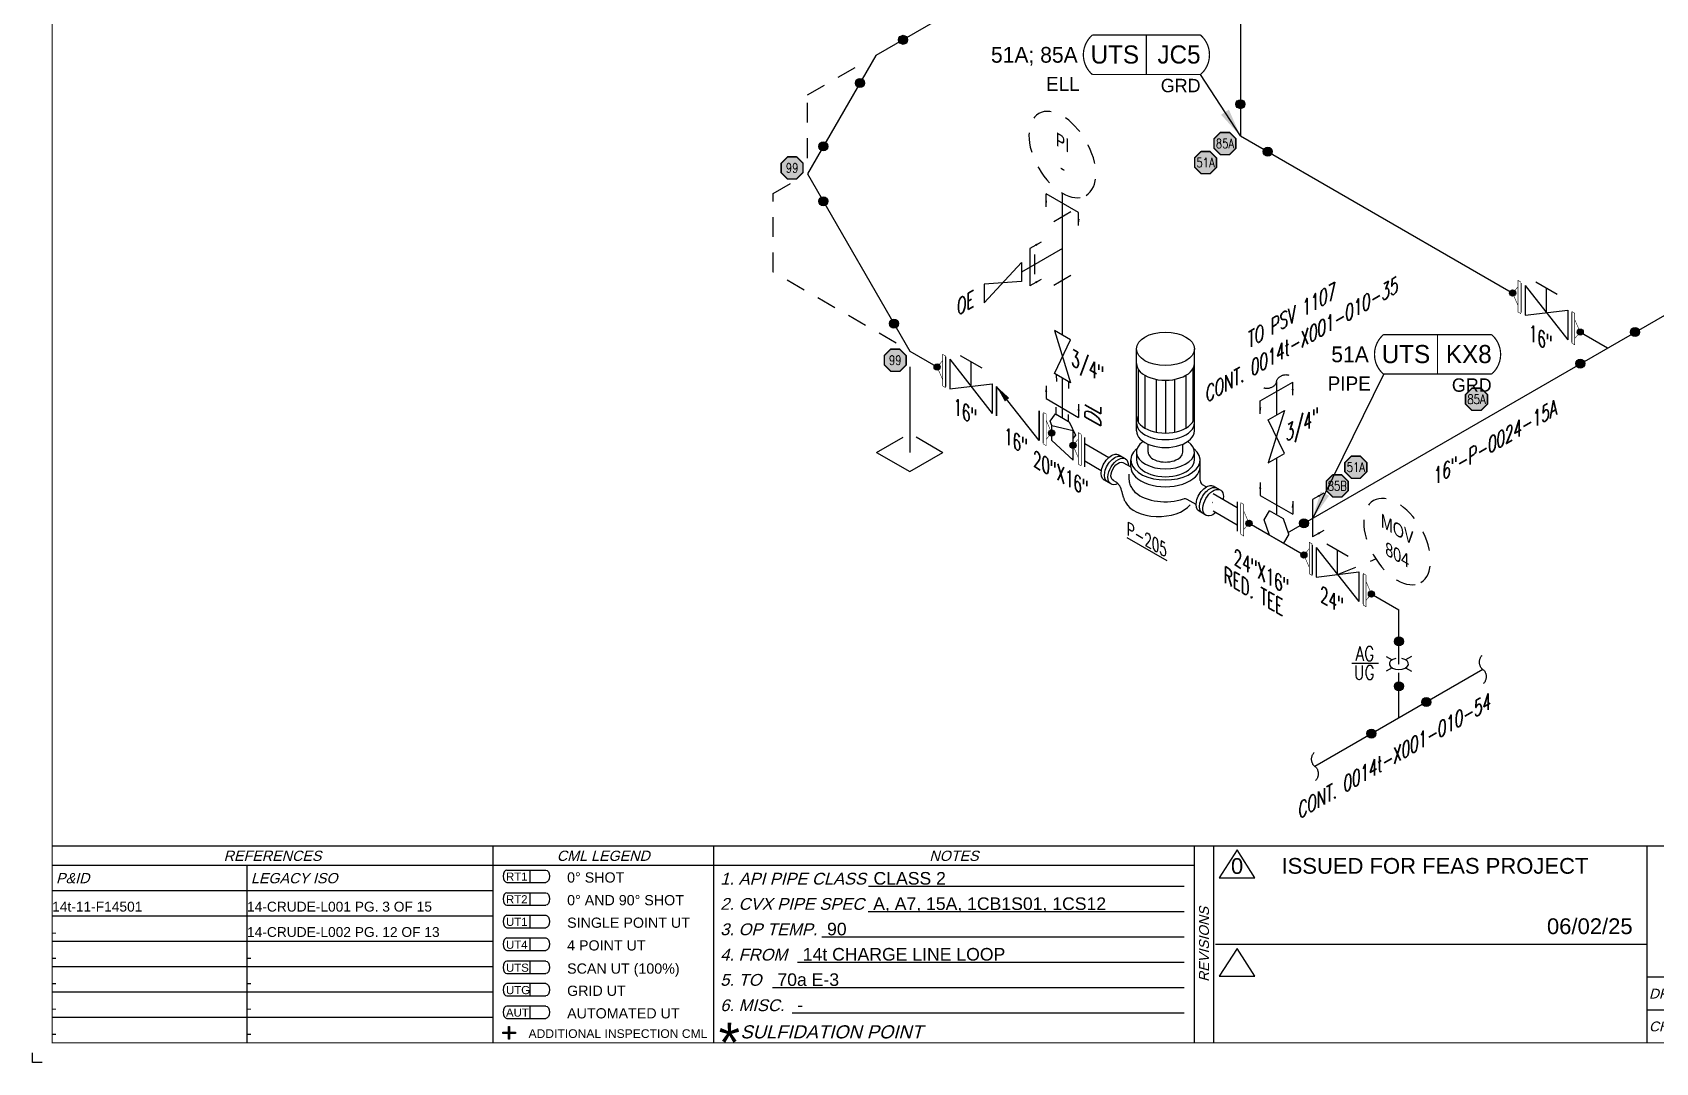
# Model space of a CAD drawing. Header units: inches. Extents: x 0 to 17.2, y 0 to 11.2.
# Drawn here: x 0 to 10.3, y 0 to 6.54 of the extents above; entities that cross this region are included whole.
import ezdxf
from ezdxf.enums import TextEntityAlignment as Align

# ---------------------------------------------------------------- set-up
doc = ezdxf.new("R2010")
doc.units = ezdxf.units.IN
doc.header["$MEASUREMENT"] = 0
doc.linetypes.add('HIDDEN2', pattern=[0.1875, 0.125, -0.0625])
for name, color, linetype in [('3', 1, 'Continuous'), ('BORDER', 3, 'Continuous'), ('BORDERTEXT', 7, 'Continuous'), ('COMP', 1, 'Continuous'), ('Continuation', 7, 'Continuous'), ('DL', 20, 'Continuous'), ('EQUIP', 131, 'Continuous'), ('EQUIP-ANNO', 150, 'Continuous'), ('FITTINGS', 4, 'Continuous'), ('PART_PCML', 7, 'Continuous'), ('PART_SelectedCML_UT', 132, 'Continuous'), ('PIPE-ANNO', 150, 'HIDDEN2'), ('TEXT', 7, 'Continuous'), ('UNAS.PIPE', 251, 'Continuous'), ('WELD POINTS', 41, 'Continuous'), ('Welds', 7, 'Continuous')]:
    doc.layers.add(name, color=color, linetype=linetype)
doc.layers.add('PIPE', color=7, linetype='Continuous', lineweight=30)
doc.styles.add('CMLPAS', font='')
doc.styles.add('FEASStandard', font='arial.ttf')
doc.styles.add('ISO30', font='simplex.shx', dxfattribs={"width": 0.85, "oblique": 30, "height": 0.075})
doc.styles.add('PART_Standard', font='romans', dxfattribs={"width": 0.8, "height": 0.09})
doc.styles.add('Richmond', font='arial.ttf')
doc.styles.add('SIMPLEX', font='ROMANS')
doc.styles.get("Standard").update_dxf_attribs({"font": 'arial.ttf'})
doc.styles.get('CMLPAS').set_extended_font_data('Cordia New')
doc.dimstyles.new('Richmond', dxfattribs={"dimtxt": 0.18, "dimasz": 0.18, "dimexe": 0.18, "dimexo": 0.0625, "dimgap": 0.09, "dimtad": 0, "dimtih": 1, "dimtoh": 1, "dimdec": 4, "dimzin": 0, "dimdsep": 46, "dimtxsty": 'Richmond', "dimcen": 0.09, "dimadec": 0, "dimazin": 0, "dimtfac": 1, "dimtdec": 4, "dimtofl": 0, "dimtmove": 0, "dimatfit": 3, "dimfxl": 1, "dimtolj": 1, "dimtzin": 0, "dimarcsym": 0})
doc.dimstyles.get("Standard").update_dxf_attribs({"dimtxt": 0.18, "dimasz": 0.18, "dimexe": 0.18, "dimexo": 0.0625, "dimgap": 0.09, "dimtad": 0, "dimtih": 1, "dimtoh": 1, "dimdec": 4, "dimzin": 0, "dimdsep": 46, "dimtxsty": 'Standard', "dimcen": 0.09, "dimadec": 0, "dimazin": 0, "dimtfac": 1, "dimtdec": 4, "dimtofl": 0, "dimtmove": 0, "dimatfit": 3, "dimfxl": 1, "dimtolj": 1, "dimtzin": 0, "dimarcsym": 0})

# ---------------------------------------------------------------- blocks, each defined once
blk = doc.blocks.new('Border')
h = blk.add_hatch(color=256)
h.dxf.hatch_style = 1
h.paths.add_polyline_path([(3.147, 0.317), (3.11, 0.317), (3.11, 0.31), (3.147, 0.31), (3.147, 0.273), (3.154, 0.273), (3.154, 0.31), (3.191, 0.31), (3.191, 0.317), (3.154, 0.317), (3.154, 0.354), (3.147, 0.354)])
blk.add_line((5.432, 1.244), (7.435, 1.244))
for points in [[(5.43, 1.083), (7.435, 1.083)], [(5.136, 0.922), (7.435, 0.922)], [(4.982, 0.762), (7.435, 0.762)], [(4.822, 0.601), (7.435, 0.601)], [(4.947, 0.44), (7.435, 0.44)], [(3.147, 0.31), (3.11, 0.31), (3.11, 0.317), (3.147, 0.317)], [(3.147, 0.317), (3.147, 0.354), (3.154, 0.354), (3.154, 0.317)], [(3.154, 0.31), (3.154, 0.273), (3.147, 0.273), (3.147, 0.31)], [(3.154, 0.317), (3.191, 0.317), (3.191, 0.31), (3.154, 0.31)]]:
    blk.add_lwpolyline(points)
at = {"layer": 'BORDER'}
for p, q in [((7.625, 0.25), (7.625, 1.5)), ((7.5, 1.375), (0.25, 1.375)), ((1.487, 0.25), (1.487, 1.375)), ((1.487, 1.214), (0.25, 1.214)), ((3.048, 1.214), (1.487, 1.214)), ((1.487, 1.054), (0.25, 1.054)), ((3.048, 1.054), (1.487, 1.054)), ((1.487, 0.893), (0.25, 0.893)), ((3.048, 0.893), (1.487, 0.893)), ((1.487, 0.732), (0.25, 0.732)), ((3.048, 0.732), (1.487, 0.732)), ((12.25, 0.667), (10.375, 0.667)), ((1.487, 0.571), (0.25, 0.571)), ((3.048, 0.571), (1.487, 0.571)), ((12.25, 0.458), (10.375, 0.458)), ((1.487, 0.411), (0.25, 0.411)), ((3.048, 0.411), (1.487, 0.411))]:
    blk.add_line(p, q, dxfattribs=at)
at = {"layer": 'BORDER', "const_width": 0.005}
blk.add_lwpolyline([(0.25, 0.25), (17.25, 0.25), (17.25, 11.25), (0.25, 11.25)], close=True, dxfattribs=at)
at = {"layer": 'BORDER', "const_width": 0.00833}
for points in [[(17.25, 1.5), (0.25, 1.5)], [(3.048, 0.25), (3.048, 1.5)], [(4.45, 0.25), (4.45, 1.5)], [(7.5, 0.25), (7.5, 1.5)], [(10.375, 0.25), (10.375, 1.5)], [(7.634, 0.875), (10.375, 0.875)]]:
    blk.add_lwpolyline(points, dxfattribs=at)
at = {"layer": 'BORDERTEXT', "color": 7, "linetype": 'Continuous'}
for p, q in [((3.137, 1.346), (3.383, 1.346)), ((3.137, 1.267), (3.383, 1.267)), ((3.137, 1.202), (3.383, 1.202)), ((3.137, 1.123), (3.383, 1.123))]:
    blk.add_line(p, q, dxfattribs=at)
at = {"layer": 'BORDERTEXT'}
for p, q in [((3.283, 1.346), (3.283, 1.267)), ((3.283, 1.202), (3.283, 1.123)), ((3.283, 1.059), (3.283, 0.98)), ((3.283, 1.059), (3.283, 0.98)), ((3.283, 0.915), (3.283, 0.836)), ((3.283, 0.915), (3.283, 0.836)), ((3.283, 0.768), (3.283, 0.689)), ((3.283, 0.768), (3.283, 0.689)), ((3.283, 0.626), (3.283, 0.548)), ((3.283, 0.626), (3.283, 0.548)), ((3.283, 0.483), (3.283, 0.405)), ((3.283, 0.483), (3.283, 0.405))]:
    blk.add_line(p, q, dxfattribs=at)
at = {"layer": 'BORDERTEXT', "color": 7}
for p, q in [((3.383, 1.059), (3.137, 1.059)), ((3.137, 0.98), (3.383, 0.98)), ((3.383, 0.915), (3.137, 0.915)), ((3.137, 0.836), (3.383, 0.836)), ((3.383, 0.768), (3.137, 0.768)), ((3.137, 0.689), (3.383, 0.689)), ((3.383, 0.626), (3.137, 0.626)), ((3.137, 0.548), (3.383, 0.548)), ((3.383, 0.483), (3.137, 0.483)), ((3.137, 0.405), (3.383, 0.405))]:
    blk.add_line(p, q, dxfattribs=at)
at = {"layer": 'BORDERTEXT'}
for centre in [(3.137, 1.307), (3.137, 1.163), (3.137, 1.02), (3.137, 0.876), (3.137, 0.729), (3.137, 0.587), (3.137, 0.444)]:
    blk.add_ellipse(centre, major_axis=(0, -0.0394), ratio=0.624439, start_param=3.141593, end_param=6.283185, dxfattribs=at)
at = {"layer": 'BORDERTEXT', "extrusion": (0, 0, -1)}
for centre in [(3.383, 1.307), (3.383, 1.163), (3.383, 1.02), (3.383, 0.876), (3.383, 0.729), (3.383, 0.587), (3.383, 0.444)]:
    blk.add_ellipse(centre, major_axis=(0, -0.0394), ratio=0.624439, start_param=3.141593, end_param=6.283185, dxfattribs=at)
at = {"layer": 'BORDERTEXT', "style": 'FEASStandard', "oblique": 15}
for s, p in [('REFERENCES', (1.649, 1.437)), ('CML LEGEND', (3.749, 1.437)), ('NOTES', (5.975, 1.437))]:
    blk.add_text(s, height=0.065, dxfattribs=at).set_placement(p, align=Align.MIDDLE)
for s, height, p in [('P&ID', 0.065, (0.275, 1.295)), ('LEGACY ISO', 0.065, (1.512, 1.295)), ('DR. BY:', 0.0625, (10.387, 0.562)), ('CHK. BY:', 0.0625, (10.387, 0.354))]:
    blk.add_text(s, height=height, dxfattribs=at).set_placement(p, align=Align.MIDDLE_LEFT)
at = {"layer": 'BORDERTEXT', "style": 'FEASStandard'}
for s, height, p in [('RT1', 0.0518, (3.131, 1.279)), ('0%%D SHOT', 0.0648, (3.519, 1.267)), ('RT2', 0.0518, (3.131, 1.135)), ('0%%D AND 90%%D SHOT', 0.0648, (3.519, 1.123)), ('UT1', 0.0518, (3.131, 0.992)), ('SINGLE POINT UT', 0.0648, (3.519, 0.98)), ('UT4', 0.0518, (3.131, 0.847)), ('4 POINT UT', 0.0648, (3.519, 0.836)), ('UTS', 0.0518, (3.131, 0.701)), ('SCAN UT (100%%%)', 0.0648, (3.519, 0.689)), ('UTG', 0.0518, (3.131, 0.559)), ('GRID UT', 0.0648, (3.519, 0.548)), ('AUT', 0.0518, (3.131, 0.416)), ('AUTOMATED UT', 0.0648, (3.519, 0.405)), ('ADDITIONAL INSPECTION CML', 0.055, (3.274, 0.281))]:
    blk.add_text(s, height=height, dxfattribs=at).set_placement(p)
at = {"layer": 'BORDERTEXT', "style": 'FEASStandard', "oblique": 15}
for s, height, p in [('1. API PIPE CLASS', 0.075, (4.491, 1.254)), ('2. CVX PIPE SPEC', 0.075, (4.491, 1.094)), ('3. OP TEMP.', 0.075, (4.491, 0.933)), ('4. FROM ', 0.075, (4.491, 0.772)), ('5. TO ', 0.075, (4.491, 0.612)), ('6. MISC. ', 0.075, (4.491, 0.451)), ('SULFIDATION POINT', 0.08333, (4.619, 0.278))]:
    blk.add_text(s, height=height, dxfattribs=at).set_placement(p)
blk.add_text('REVISIONS', height=0.0625, rotation=90, dxfattribs=at).set_placement((7.562, 0.875), align=Align.MIDDLE)
at = {"layer": 'BORDERTEXT', "insert": (4.481, 0.378), "char_height": 0.25, "attachment_point": 1, "style": 'FEASStandard'}
blk.add_mtext('*', dxfattribs=at)
blk = doc.blocks.new('BORDER TEXT')
at = {"layer": 'BORDERTEXT'}
for tag, p, height, style in [('API_PIPE_CLASS', (5.464, 1.254), 0.08, 'Richmond'), ('MATERIAL1', (12.263, 1.211), 0.08, 'Richmond'), ('P&ID_#1', (0.25, 1.083), 0.0625, 'FEASStandard'), ('LINE_#1', (1.487, 1.083), 0.0625, 'FEASStandard'), ('CVX_PIPE_SPEC', (5.462, 1.093), 0.08, 'Richmond'), ('MATERIAL2', (12.263, 1.04), 0.08, 'Richmond'), ('P&ID_#2', (0.25, 0.922), 0.0625, 'FEASStandard'), ('LINE_#2', (1.487, 0.922), 0.0625, 'FEASStandard'), ('OP_TEMP', (5.169, 0.932), 0.08, 'Richmond'), ('MATERIAL3', (12.263, 0.868), 0.08, 'Richmond'), ('P&ID_#3', (0.25, 0.762), 0.0625, 'FEASStandard'), ('LINE_#3', (1.487, 0.762), 0.0625, 'FEASStandard'), ('FROM', (5.015, 0.772), 0.08, 'Richmond'), ('MATERIAL4', (12.263, 0.696), 0.08, 'Richmond'), ('P&ID_#4', (0.25, 0.601), 0.0625, 'FEASStandard'), ('LINE_#4', (1.487, 0.601), 0.0625, 'FEASStandard'), ('TO', (4.854, 0.611), 0.08, 'Richmond'), ('MISC', (4.979, 0.451), 0.08, 'Richmond'), ('MATERIAL5', (12.263, 0.525), 0.08, 'Richmond'), ('P&ID_#5', (0.25, 0.44), 0.0625, 'FEASStandard'), ('LINE_#5', (1.487, 0.44), 0.0625, 'FEASStandard'), ('INSULATION', (12.928, 0.414), 0.0625, 'FEASStandard'), ('P&ID_#6', (0.25, 0.28), 0.0625, 'FEASStandard'), ('LINE_#6', (1.487, 0.28), 0.0625, 'FEASStandard'), ('PWHT', (12.928, 0.281), 0.0625, 'FEASStandard')]:
    blk.add_attdef(tag, p, '', height=height, dxfattribs=dict(at, style=style))
at = {"layer": 'BORDERTEXT', "style": 'FEASStandard'}
for tag, p in [('DR.BY', (11.075, 0.562)), ('DR.BY_DATE', (11.95, 0.562)), ('CHK_BY', (11.075, 0.354)), ('CHK._BY_DATE', (11.95, 0.354))]:
    blk.add_attdef(tag, text='', height=0.1, dxfattribs=at).set_placement(p, align=Align.MIDDLE_CENTER)
at = {"layer": 'BORDERTEXT', "style": 'PART_Standard', "width": 0.8}
for tag, p in [('PLANT_NUMBER', (13.938, 0.384)), ('SYSTEM_NUMBER', (14.812, 0.384)), ('CIRCUIT_NUMBER', (15.688, 0.384)), ('SHEET_NUMBER', (16.5, 0.384)), ('REVISION', (17.062, 0.384))]:
    blk.add_attdef(tag, text='', height=0.15, dxfattribs=at).set_placement(p, align=Align.MIDDLE_CENTER)
blk = doc.blocks.new('1_Text_30')
at = {"layer": 'TEXT', "style": 'PART_Standard', "oblique": 30, "width": 0.8}
blk.add_attdef('TEXT', (0, 0), '', height=0.09, rotation=30, dxfattribs=at)
blk = doc.blocks.new('1_Cont_30')
at = {"layer": 'Continuation', "style": 'PART_Standard', "oblique": 30, "width": 0.8}
blk.add_attdef('CONT', (0, 0), '', height=0.09, rotation=30, dxfattribs=at)
blk = doc.blocks.new('1_BREAK-PIPE_PIPE_00')
at = {"color": 0, "linetype": 'ByBlock', "lineweight": -2}
for centre, major_axis in [((0.03, -0.092), (0, 0.101)), ((-0.03, 0.092), (0, -0.101))]:
    blk.add_ellipse(centre, major_axis=major_axis, ratio=0.711978, start_param=0.427466, end_param=3.141593, dxfattribs=at)
blk = doc.blocks.new('1_Tilde_30')
at = {"layer": 'PIPE-ANNO', "xscale": -0.5000000000000001, "yscale": 0.5000000000000001, "zscale": 0.5000000000000001, "rotation": 114.4010914305396}
blk.add_blockref('1_BREAK-PIPE_PIPE_00', (0, 0), dxfattribs=at)
blk = doc.blocks.new('AM9A04')
at = {"linetype": 'Continuous', "const_width": 0.01}
blk.add_lwpolyline([(0, -0.289), (0, 0.289), (-0.05, 0.318), (-0.05, -0.26)], close=True, dxfattribs=at)
at = {"const_width": 0.01}
blk.add_lwpolyline([(-0.05, -0.144), (-0.15, 0.087), (-0.05, 0.202)], dxfattribs=at)
blk = doc.blocks.new('2_ELBOW_WELD_30')
at = {"linetype": 'ByBlock', "lineweight": -2}
h = blk.add_hatch(color=0, dxfattribs=at)
edge = h.paths.add_edge_path()
edge.add_arc((0.174, 0.1), 0.0286, 0, 360)
h = blk.add_hatch(color=0, dxfattribs=at)
edge = h.paths.add_edge_path()
edge.add_arc((0, -0.201), 0.0286, 0, 360)
at = {"color": 0, "linetype": 'ByBlock', "lineweight": -2}
for centre in [(0.174, 0.1), (0, -0.201)]:
    blk.add_circle(centre, 0.0286, dxfattribs=at)
blk = doc.blocks.new('4_SUPPORT_PLATE_00')
at = {"color": 0, "linetype": 'ByBlock', "lineweight": -2}
for p, q in [((0, -0.1), (0, -0.643)), ((-0.21, -0.643), (-0.042, -0.546)), ((0.041, -0.545), (0.21, -0.643)), ((-0.21, -0.643), (0, -0.764)), ((0, -0.764), (0.21, -0.643))]:
    blk.add_line(p, q, dxfattribs=at)
blk = doc.blocks.new('3_VALVE_FLANGE_GATE_30')
at = {"color": 0, "linetype": 'ByBlock', "lineweight": -2}
blk.add_wipeout([(-0.162, -0.187), (-0.135, -0.172), (0, 0), (0.135, -0.016), (0.162, 0), (0.162, 0.187), (0.135, 0.172), (0, 0), (-0.135, 0.016), (-0.162, 0)], dxfattribs=at)
for p, q in [((0.135, 0.172), (-0.135, -0.172)), ((0.068, 0.195), (-0.068, 0.117)), ((0, 0), (0, 0.156)), ((0.135, 0.172), (0.135, -0.016)), ((0.162, 0.187), (0.162, 0)), ((-0.162, 0), (-0.162, -0.187)), ((-0.135, 0.016), (-0.135, -0.172)), ((0.135, -0.016), (-0.135, 0.016))]:
    blk.add_line(p, q, dxfattribs=at)
blk = doc.blocks.new('A09')
at = {"layer": 'Welds'}
h = blk.add_hatch(color=256, dxfattribs=at)
h.dxf.hatch_style = 1
h.paths.add_polyline_path([(-0.03, 0, 1), (0.03, 0, 1)])
blk.add_circle((0, 0), 0.03, dxfattribs=at)
blk = doc.blocks.new('*U81')
blk.add_wipeout([(0.052, -0.03), (0.017, -0.07), (0.017, -0.11), (0, -0.1), (0, 0.1), (0.017, 0.09), (0.017, 0.05)]).dxf.layer = 'COMP'
at = {"layer": '3', "xscale": 0.65, "yscale": 0.65, "zscale": 0.65}
blk.add_blockref('A09', (0.052, -0.03), dxfattribs=at)
at = {"layer": 'COMP', "xscale": 0.3466300616258731, "yscale": 0.3466300616258731, "zscale": 0.3466300616258731, "rotation": 180}
blk.add_blockref('AM9A04', (0, 0), dxfattribs=at)
blk = doc.blocks.new('1_Text_330')
at = {"layer": 'TEXT', "style": 'PART_Standard', "oblique": 330, "width": 0.8}
blk.add_attdef('3/4"', (0, 0), '', height=0.09, rotation=330, dxfattribs=at)
blk = doc.blocks.new('2_WELD_SINGLE_00')
at = {"linetype": 'ByBlock', "lineweight": -2}
h = blk.add_hatch(color=0, dxfattribs=at)
edge = h.paths.add_edge_path()
edge.add_arc((0, 0), 0.0286, 0, 360)
at = {"color": 0, "linetype": 'ByBlock', "lineweight": -2}
blk.add_circle((0, 0), 0.0286, dxfattribs=at)
blk = doc.blocks.new('*U92')
at = {"layer": 'WELD POINTS'}
for p, rotation in [((0.174, 0.1), 210.000000000001), ((-0.174, -0.1), 299.9999999999995)]:
    blk.add_blockref('2_WELD_SINGLE_00', p, dxfattribs=dict(at, rotation=rotation))
blk = doc.blocks.new('*U93')
at = {"layer": 'WELD POINTS'}
for p, rotation in [((0.1, 0.174), 240), ((0.1, -0.174), 30.00000000000001)]:
    blk.add_blockref('2_WELD_SINGLE_00', p, dxfattribs=dict(at, rotation=rotation))
blk = doc.blocks.new('O-let 1')
at = {"layer": 'FITTINGS', "linetype": 'ByBlock'}
for p, q in [((-0.044, -0.025), (0.044, 0.025)), ((0.083, -0.026), (0.044, 0.025)), ((-0.044, -0.025), (-0.077, -0.115)), ((0.044, -0.11), (0.083, -0.026)), ((-0.077, -0.115), (-0.043, -0.16)), ((-0.043, -0.16), (0.044, -0.11))]:
    blk.add_line(p, q, dxfattribs=at)
blk = doc.blocks.new('2_SOCKET_SINGLE_30')
at = {"color": 0, "linetype": 'ByBlock', "lineweight": -2}
for p, q in [((0, 0.063), (0.054, 0.094)), ((0, 0.063), (0, -0.063)), ((0, -0.063), (0.054, -0.031))]:
    blk.add_line(p, q, dxfattribs=at)
blk = doc.blocks.new('1_ID-BUBBLE_INSTRUMENT_330')
at = {"color": 0, "linetype": 'ByBlock', "lineweight": -2, "extrusion": (0, 0, -1)}
blk.add_ellipse((0, 0), major_axis=(0.15, -0.26), ratio=0.57735, dxfattribs=at)
at = {"color": 0, "linetype": 'ByBlock', "lineweight": -2, "oblique": 330}
for tag, p in [('INST.TYPE', (0.019, 0.067)), ('NUM', (0.019, -0.094))]:
    blk.add_attdef(tag, text='', height=0.075, rotation=330, dxfattribs=at).set_placement(p, align=Align.MIDDLE_CENTER)
blk = doc.blocks.new('DL_Vert_30')
at = {"layer": 'DL', "style": 'ISO30', "oblique": 30, "width": 0.85}
blk.add_text('DL', height=0.1, rotation=90, dxfattribs=at).set_placement((0, 0))
blk = doc.blocks.new('2_TEE_THREAD_30')
at = {"color": 0, "linetype": 'ByBlock', "lineweight": -2}
for p, q in [((0.054, 0.232), (-0.054, 0.17)), ((0.174, 0.163), (0.174, 0.038)), ((-0.054, -0.232), (0.054, -0.17))]:
    blk.add_line(p, q, dxfattribs=at)
blk = doc.blocks.new('3_VALVE_FLANGE_CHECK_30')
at = {"color": 0, "linetype": 'ByBlock', "lineweight": -2}
blk.add_wipeout([(0.162, 0.188), (-0.162, 0), (-0.162, -0.188), (0.162, 0)], dxfattribs=at)
for p, q in [((-0.135, -0.172), (0.135, 0.172)), ((0.135, -0.016), (0.135, 0.172)), ((0.135, 0.172), (0.135, -0.016)), ((0.162, 0.188), (0.162, 0)), ((-0.162, 0), (-0.162, -0.188)), ((-0.135, -0.172), (-0.135, 0.016)), ((-0.135, 0.016), (-0.135, -0.172))]:
    blk.add_line(p, q, dxfattribs=at)
blk.add_solid([(0.054, 0.098), (0.135, 0.172), (0.082, 0.076)], dxfattribs=at)
blk = doc.blocks.new('2_REDUCER_THREAD_CONCENTRIC_30')
at = {"color": 0, "linetype": 'ByBlock', "lineweight": -2}
blk.add_wipeout([(0.068, 0.086), (-0.068, 0.055), (-0.068, -0.133), (0.068, -0.008)], dxfattribs=at)
for p, q in [((0.068, 0.086), (-0.068, 0.055)), ((-0.068, -0.133), (-0.068, 0.055)), ((0.068, -0.008), (0.068, 0.086)), ((0.068, -0.008), (-0.068, -0.133))]:
    blk.add_line(p, q, dxfattribs=at)
blk = doc.blocks.new('*U98')
blk.add_wipeout([(-0.044, 0.025), (-0.079, 0.123), (-0.045, 0.181), (0.044, 0.13), (0.079, 0.032), (0.044, -0.025)])
at = {"layer": 'FITTINGS', "linetype": 'Continuous'}
for p, q in [((-0.079, 0.123), (-0.045, 0.181)), ((-0.044, 0.025), (-0.079, 0.123)), ((0.044, 0.13), (-0.045, 0.181)), ((0.079, 0.032), (0.044, 0.13)), ((0.044, -0.025), (-0.044, 0.025)), ((0.079, 0.032), (0.044, -0.025))]:
    blk.add_line(p, q, dxfattribs=at)
blk = doc.blocks.new('*U99')
at = {"layer": 'WELD POINTS'}
for p, rotation in [((0.174, 0.1), 209.9999999999999), ((-0.1, -0.174), 329.9999999999999)]:
    blk.add_blockref('2_WELD_SINGLE_00', p, dxfattribs=dict(at, rotation=rotation))
blk = doc.blocks.new('AG UG SYMBOL')
blk.add_wipeout([(0, 0), (-0.032, -0.055), (0.032, -0.055)]).dxf.layer = 'FITTINGS'
at = {"layer": 'FITTINGS', "linetype": 'ByBlock', "lineweight": -2}
for p, q in [((-0.081, 0.047), (-0.043, 0.025)), ((0.081, 0.047), (0.043, 0.025)), ((-0.043, -0.025), (-0.081, -0.047)), ((0.043, -0.025), (0.081, -0.047))]:
    blk.add_line(p, q, dxfattribs=at)
at = {"layer": 'FITTINGS'}
blk.add_ellipse((0, 0), major_axis=(-0.0612, 0), ratio=0.57735, start_param=5.03414, end_param=10.673824, dxfattribs=at)
blk = doc.blocks.new('1_Text_00')
at = {"layer": 'TEXT', "style": 'PART_Standard', "width": 0.8}
blk.add_attdef('TEXT', (-0.062, -0.014), '', height=0.09, dxfattribs=at)
blk = doc.blocks.new('1_Tilde_00')
at = {"layer": 'PIPE-ANNO', "xscale": -0.5000000000000001, "yscale": 0.5, "zscale": 0.5}
blk.add_blockref('1_BREAK-PIPE_PIPE_00', (0, 0), dxfattribs=at)
blk = doc.blocks.new('PART_PCML')
blk.add_hatch(color=0).paths.add_polyline_path([(-0.07, -0.029), (-0.029, -0.07), (0.029, -0.07), (0.07, -0.029), (0.07, 0.029), (0.029, 0.07), (-0.029, 0.07), (-0.07, 0.029)])
at = {"color": 7, "const_width": 0.009}
blk.add_lwpolyline([(-0.07, 0.029), (-0.029, 0.07), (0.029, 0.07), (0.07, 0.029), (0.07, -0.029), (0.029, -0.07), (-0.029, -0.07), (-0.07, -0.029), (-0.07, 0.029), (-0.029, 0.07)], dxfattribs=at)
at = {"color": 18, "true_color": 0x000000}
blk.add_lwpolyline([(-0.029, 0.07), (-0.07, 0.029), (-0.07, -0.029), (-0.029, -0.07), (0.029, -0.07), (0.07, -0.029), (0.07, 0.029), (0.029, 0.07)], close=True, dxfattribs=at)
at = {"color": 7, "true_color": 0xffffff, "style": 'SIMPLEX', "width": 0.8, "flags": 1}
for tag, p in [('CIRCUIT', (-0.094, 0.089)), ('DM', (-0.053, -0.133)), ('TYPE', (-0.075, -0.204))]:
    blk.add_attdef(tag, p, '', height=0.0586, dxfattribs=at)
at = {"color": 7, "true_color": 0xffffff, "style": 'SIMPLEX', "width": 0.8}
blk.add_attdef('DMDISP', text='', height=0.0586, dxfattribs=at).set_placement((0, 0), align=Align.MIDDLE_CENTER)
blk = doc.blocks.new('CMLPAS')
at = {"const_width": 0.008}
blk.add_lwpolyline([(0.063, 0.125, 0.454441), (0.063, -0.125), (0.75, -0.125, 0.454441), (0.75, 0.125)], format="xyb", close=True, dxfattribs=at)
blk.add_lwpolyline([(0.406, -0.125), (0.406, 0.125)], dxfattribs=at)
at = {"style": 'CMLPAS', "flags": 1}
for tag, p in [('STATE', (0.75, 0.623)), ('DL', (0.75, 0.482)), ('CIRCUIT', (0.75, 0.341)), ('SUBSINTERVAL(MONTHS)', (-0.025, -0.335)), ('OLD_ID', (0.75, -0.337)), ('OLD_NDE', (0.75, -0.478)), ('OLD_ENTY', (0.741, -0.636)), ('SIZE', (0.747, -0.761)), ('SPEC', (0.747, -0.902)), ('JUSTIFY', (0.747, -1.043)), ('COMMENTS', (0.747, -1.185)), ('OLD_ASSET', (0.75, -1.326)), ('SCHED', (0.737, -1.469)), ('NOM_THICK', (0.752, -1.61)), ('CORR_ALLOW', (0.763, -1.745)), ('TML_STATUS', (0.772, -1.878)), ('FLOW_ORDER', (0.778, -2.13))]:
    blk.add_attdef(tag, text='', height=0.1, dxfattribs=at).set_placement(p, align=Align.MIDDLE_RIGHT)
at = {"style": 'CMLPAS'}
for tag, height, p in [('CHILD', 0.25, (0.75, 0.269)), ('###', 0.115, (0.75, 0.002)), ('ACCESS', 0.085, (0.75, -0.195))]:
    blk.add_attdef(tag, text='', height=height, dxfattribs=at).set_placement(p, align=Align.MIDDLE_RIGHT)
at = {"color": 152, "style": 'CMLPAS'}
for tag, height, p in [('SPECIAL', 0.085, (0.405, 0.19)), ('DM-TYPE', 0.1, (-0.03, 0)), ('COMP', 0.09, (-0.017, -0.185))]:
    blk.add_attdef(tag, text='', height=height, dxfattribs=at).set_placement(p, align=Align.MIDDLE_RIGHT)
at = {"style": 'CMLPAS'}
blk.add_attdef('NDE', text='', height=0.115, dxfattribs=at).set_placement((0.206, 0.002), align=Align.MIDDLE_CENTER)
blk = doc.blocks.new('*U84')
at = {"color": 20, "linetype": 'ByBlock', "ltscale": 0.7}
blk.add_line((0.103, 0.122), (-0.103, 0.003), dxfattribs=at)
for points in [[(0.103, 0.204), (0.103, 0.122)], [(-0.103, 0.086), (-0.103, 0.003)]]:
    blk.add_leader(points, dimstyle='Richmond', override={"dimasz": 0.04, "dimgap": 0.09, "dimtad": 0}, dxfattribs=at)
blk = doc.blocks.new('*U95')
at = {"color": 20, "linetype": 'ByBlock', "ltscale": 0.7}
blk.add_line((0.054, 0.15), (0.054, -0.087), dxfattribs=at)
for points in [[(0.126, 0.191), (0.054, 0.15)], [(0.126, -0.046), (0.054, -0.087)]]:
    blk.add_leader(points, dimstyle='Richmond', override={"dimasz": 0.04, "dimgap": 0.09, "dimtad": 0}, dxfattribs=at)
blk = doc.blocks.new('*U96')
at = {"color": 20, "linetype": 'ByBlock', "ltscale": 0.7}
blk.add_line((0.103, -0.122), (-0.103, -0.003), dxfattribs=at)
for points in [[(-0.103, -0.086), (-0.103, -0.003)], [(0.103, -0.204), (0.103, -0.122)]]:
    blk.add_leader(points, dimstyle='Richmond', override={"dimasz": 0.04, "dimgap": 0.09, "dimtad": 0}, dxfattribs=at)
blk = doc.blocks.new('*U97')
at = {"color": 20, "linetype": 'ByBlock', "ltscale": 0.7}
blk.add_line((-0.103, 0.122), (0.103, 0.003), dxfattribs=at)
for points in [[(-0.103, 0.204), (-0.103, 0.122)], [(0.103, 0.086), (0.103, 0.003)]]:
    blk.add_leader(points, dimstyle='Richmond', override={"dimasz": 0.04, "dimgap": 0.09, "dimtad": 0}, dxfattribs=at)
blk = doc.blocks.new('*U112')
at = {"color": 20, "linetype": 'ByBlock', "ltscale": 0.7}
blk.add_line((0.054, 0.15), (0.054, -0.087), dxfattribs=at)
for points in [[(0.126, 0.191), (0.054, 0.15)], [(0.126, -0.046), (0.054, -0.087)]]:
    blk.add_leader(points, dimstyle='Richmond', override={"dimasz": 0.04, "dimgap": 0.09, "dimtad": 0}, dxfattribs=at)

msp = doc.modelspace()

# ---------------------------------------------------------------- linework, layer by layer
for p, q in [((0, 0), (0, 0.062)), ((0.062, 0), (0, 0))]:
    msp.add_line(p, q)
at = {"layer": 'BORDERTEXT'}
for points in [[(7.647, 1.349), (7.534, 1.173), (7.76, 1.173)], [(7.647, 0.724), (7.534, 0.548), (7.76, 0.548)]]:
    msp.add_lwpolyline(points, close=True, dxfattribs=at)
at = {"layer": 'EQUIP'}
for p, q in [((7.008, 4.009), (7.008, 4.529)), ((7.376, 4.009), (7.376, 4.529)), ((7.018, 4.403), (7.018, 4.068)), ((7.062, 4.361), (7.062, 4.026)), ((7.134, 4.336), (7.134, 4.001)), ((7.192, 4.33), (7.192, 3.995)), ((7.25, 4.336), (7.25, 4.001)), ((7.322, 4.361), (7.322, 4.026)), ((7.366, 4.403), (7.366, 4.068)), ((7.082, 3.874), (7.082, 3.924)), ((7.302, 3.874), (7.302, 3.924)), ((6.938, 3.831), (6.895, 3.856)), ((6.972, 3.781), (6.972, 3.824)), ((7.008, 3.874), (7.008, 3.824)), ((7.008, 3.831), (7.008, 3.831)), ((7.376, 3.824), (7.376, 3.874)), ((7.413, 3.693), (7.413, 3.824)), ((6.922, 3.808), (6.972, 3.78)), ((6.846, 3.672), (6.802, 3.697)), ((6.862, 3.694), (6.877, 3.686)), ((7.451, 3.653), (7.428, 3.667)), ((7.541, 3.633), (7.498, 3.658)), ((7.387, 3.541), (7.331, 3.573)), ((7.449, 3.473), (7.406, 3.498))]:
    msp.add_line(p, q, dxfattribs=at)
for points in [[(7.003, 3.616), (6.998, 3.621), (6.993, 3.627), (6.989, 3.632), (6.985, 3.638), (6.981, 3.644), (6.978, 3.65), (6.974, 3.656), (6.971, 3.662), (6.969, 3.668), (6.966, 3.676), (6.965, 3.683), (6.963, 3.692), (6.962, 3.702), (6.962, 3.712), (6.962, 3.722), (6.962, 3.734)], [(6.877, 3.686), (6.881, 3.682), (6.885, 3.678), (6.889, 3.675), (6.892, 3.672), (6.894, 3.669), (6.897, 3.666), (6.899, 3.663), (6.9, 3.661), (6.901, 3.659), (6.903, 3.657), (6.904, 3.654), (6.905, 3.652), (6.906, 3.649), (6.907, 3.647), (6.908, 3.644), (6.909, 3.641), (6.91, 3.638), (6.911, 3.635), (6.912, 3.632), (6.913, 3.629), (6.914, 3.626), (6.915, 3.623), (6.916, 3.62), (6.917, 3.616), (6.917, 3.613), (6.918, 3.609), (6.919, 3.606), (6.92, 3.602), (6.921, 3.599), (6.922, 3.595), (6.923, 3.592), (6.924, 3.588), (6.925, 3.585), (6.927, 3.581), (6.928, 3.577), (6.93, 3.573), (6.931, 3.568), (6.934, 3.564), (6.936, 3.56), (6.938, 3.555)]]:
    msp.add_lwpolyline(points, dxfattribs=at)
for centre, start, end in [((7.443, 3.693), 180, 240), ((7.316, 3.547), 60, 104.3032)]:
    msp.add_arc(centre, 0.0303, start, end, dxfattribs=at)
msp.add_ellipse((7.192, 4.529), major_axis=(-0.184, 0), ratio=0.57735, dxfattribs=at)
for centre, major_axis, ratio, start_param, end_param in [((7.192, 4.436), (-0.184, 0), 0.57735, 0, 3.141593), ((7.192, 4.101), (-0.184, 0), 0.57735, 0, 3.141593), ((7.192, 4.059), (-0.184, 0), 0.57735, 0, 3.141593), ((7.192, 3.874), (-0.184, 0), 0.57735, 5.594882, 10.113081), ((7.192, 4.009), (-0.184, 0), 0.57735, 0, 3.141593), ((7.192, 3.824), (-0.22, 0), 0.57735, 5.6975, 10.010464), ((7.192, 3.824), (-0.184, 0), 0.57735, 0, 3.141593), ((7.192, 3.874), (-0.11, 0), 0.57735, 0, 3.141593), ((7.192, 3.781), (-0.22, 0), 0.57735, 6.283185, 9.424778), ((7.192, 3.685), (0.225, 0), 0.56036, 3.714622, 5.25312), ((7.149, 3.592), (-0.22, 0), 0.57735, 0.289714, 2.707289)]:
    msp.add_ellipse(centre, major_axis=major_axis, ratio=ratio, start_param=start_param, end_param=end_param, dxfattribs=at)
at = {"layer": 'EQUIP', "extrusion": (0, 0, -1)}
for centre, major_axis, start_param, end_param in [((6.849, 3.776), (-0.0461, -0.0798), 0, 3.141593), ((6.87, 3.764), (-0.0461, -0.0798), 0, 3.141593), ((6.892, 3.751), (-0.0461, -0.0798), 5.531493, 10.219454), ((6.892, 3.751), (-0.0323, -0.0559), 6.214692, 9.356906), ((7.452, 3.578), (-0.0461, -0.0798), 6.283185, 9.424778), ((7.474, 3.566), (-0.0461, -0.0798), 6.283185, 9.424778), ((7.495, 3.553), (-0.0461, -0.0798), 4.987129, 10.720834)]:
    msp.add_ellipse(centre, major_axis=major_axis, ratio=0.57735, start_param=start_param, end_param=end_param, dxfattribs=at)
at = {"layer": 'EQUIP'}
msp.add_point((7.495, 3.553), dxfattribs=at)
at = {"layer": 'FITTINGS', "linetype": 'ByBlock'}
for p, q in [((6.589, 4.587), (6.487, 4.646)), ((6.487, 4.646), (6.589, 4.314)), ((6.487, 4.373), (6.589, 4.587)), ((6.589, 4.314), (6.487, 4.373))]:
    msp.add_line(p, q, dxfattribs=at)
at = {"layer": 'FITTINGS', "linetype": 'ByBlock', "lineweight": -2}
for p, q in [((6.657, 3.793), (6.657, 3.981)), ((6.681, 3.78), (6.681, 3.967)), ((6.681, 3.928), (6.833, 3.84)), ((6.681, 3.818), (6.785, 3.758))]:
    msp.add_line(p, q, dxfattribs=at)
at = {"layer": 'PIPE'}
for p, q in [((11.132, 9.726), (5.353, 6.39)), ((7.668, 7.726), (7.668, 5.881)), ((5.353, 6.39), (4.92, 5.64)), ((7.668, 5.881), (9.999, 4.535)), ((4.92, 5.64), (5.569, 4.515)), ((6.538, 4.616), (6.538, 5.516)), ((6.538, 5.166), (6.278, 5.016)), ((5.569, 4.515), (6.605, 3.917)), ((7.897, 4.108), (7.897, 3.321)), ((7.723, 3.422), (8.674, 2.873)), ((8.674, 2.388), (8.674, 2.873))]:
    msp.add_line(p, q, dxfattribs=at)
at = {"layer": 'PIPE', "linetype": 'Continuous'}
msp.add_line((6.538, 4.091), (6.538, 4.344), dxfattribs=at)
at = {"layer": 'PIPE-ANNO'}
for p, q in [((4.92, 6.14), (5.266, 6.34)), ((4.92, 5.74), (4.92, 6.14)), ((4.703, 5.515), (4.833, 5.59)), ((4.703, 5.015), (4.703, 5.515)), ((5.483, 4.565), (4.703, 5.015))]:
    msp.add_line(p, q, dxfattribs=at)
at = {"layer": 'UNAS.PIPE'}
for p, q in [((7.897, 4.321), (7.897, 4.108)), ((8.674, 2.187), (8.674, 2.388))]:
    msp.add_line(p, q, dxfattribs=at)

# ---------------------------------------------------------------- block references
msp.add_blockref('1_Tilde_30', (7.897, 4.321))
at = {"layer": 'BORDER'}
msp.add_blockref('Border', (-0.125, -0.125), dxfattribs=at)
at = {"layer": 'BORDERTEXT'}
ref = msp.add_blockref('BORDER TEXT', (-0.125, -0.125), dxfattribs=at)
ref.add_attrib('MISC', '-', (4.854, 0.326), dxfattribs={"height": 0.08, "style": 'Richmond'})
ref.add_attrib('TO', '70a E-3', (4.729, 0.486), dxfattribs={"height": 0.08, "style": 'Richmond'})
ref.add_attrib('FROM', '14t CHARGE LINE LOOP', (4.89, 0.647), dxfattribs={"height": 0.08, "style": 'Richmond'})
ref.add_attrib('OP_TEMP', '90', (5.044, 0.807), dxfattribs={"height": 0.08, "style": 'Richmond'})
ref.add_attrib('CVX_PIPE_SPEC', 'A, A7, 15A, 1CB1S01, 1CS12', (5.337, 0.968), dxfattribs={"height": 0.08, "style": 'Richmond'})
ref.add_attrib('API_PIPE_CLASS', 'CLASS 2', (5.339, 1.129), dxfattribs={"height": 0.08, "style": 'Richmond'})
ref.add_attrib('LINE_#6', '-', (1.362, 0.155), dxfattribs={"height": 0.0625, "style": 'FEASStandard'})
ref.add_attrib('LINE_#5', '-', (1.362, 0.315), dxfattribs={"height": 0.0625, "style": 'FEASStandard'})
ref.add_attrib('LINE_#4', '-', (1.362, 0.476), dxfattribs={"height": 0.0625, "style": 'FEASStandard'})
ref.add_attrib('LINE_#3', '-', (1.362, 0.637), dxfattribs={"height": 0.0625, "style": 'FEASStandard'})
ref.add_attrib('LINE_#2', '14-CRUDE-L002 PG. 12 OF 13', (1.362, 0.797), dxfattribs={"height": 0.0625, "style": 'FEASStandard'})
ref.add_attrib('LINE_#1', '14-CRUDE-L001 PG. 3 OF 15', (1.362, 0.958), dxfattribs={"height": 0.0625, "style": 'FEASStandard'})
ref.add_attrib('P&ID_#6', '-', (0.125, 0.155), dxfattribs={"height": 0.0625, "style": 'FEASStandard'})
ref.add_attrib('P&ID_#5', '-', (0.125, 0.315), dxfattribs={"height": 0.0625, "style": 'FEASStandard'})
ref.add_attrib('P&ID_#4', '-', (0.125, 0.476), dxfattribs={"height": 0.0625, "style": 'FEASStandard'})
ref.add_attrib('P&ID_#3', '-', (0.125, 0.637), dxfattribs={"height": 0.0625, "style": 'FEASStandard'})
ref.add_attrib('P&ID_#2', '-', (0.125, 0.797), dxfattribs={"height": 0.0625, "style": 'FEASStandard'})
ref.add_attrib('P&ID_#1', '14t-11-F14501', (0.125, 0.958), dxfattribs={"height": 0.0625, "style": 'FEASStandard'})
at = {"layer": 'Continuation'}
for p, values in [((7.45, 4.186), {'CONT': 'CONT. 0014t-X001-010-35'}), ((8.038, 1.544), {'CONT': 'CONT. 0014t-X001-010-54'})]:
    msp.add_blockref('1_Cont_30', p, dxfattribs=at).add_auto_attribs(values)
at = {"layer": 'DL'}
for name, p in [('*U96', (6.538, 5.516)), ('*U95', (6.278, 5.016)), ('DL_Vert_30', (6.781, 4.025))]:
    msp.add_blockref(name, p, dxfattribs=at)
at = {"layer": 'FITTINGS', "rotation": 180}
msp.add_blockref('2_TEE_THREAD_30', (6.538, 5.166), dxfattribs=at)
at = {"layer": 'FITTINGS'}
msp.add_blockref('4_SUPPORT_PLATE_00', (5.569, 4.515), dxfattribs=at)
for p, xscale, yscale, zscale, rotation in [((6.538, 4.344), 0.7131685043775329, 0.7131685043775329, 0.7131685043775329, 240.0047239548923), ((6.538, 4.091), 0.713168504377533, 0.713168504377533, 0.713168504377533, 60.00472395489236)]:
    msp.add_blockref('2_SOCKET_SINGLE_30', p, dxfattribs=dict(at, xscale=xscale, yscale=yscale, zscale=zscale, rotation=rotation))
at = {"layer": 'FITTINGS', "xscale": -1, "rotation": 180}
msp.add_blockref('O-let 1', (6.538, 3.956), dxfattribs=at)
at = {"layer": 'PART_PCML', "color": 13}
for p, values in [((7.57, 5.832), {'DMDISP': '85A'}), ((9.167, 4.209), {'DMDISP': '85A'}), ((8.283, 3.659), {'DMDISP': '85B'})]:
    msp.add_blockref('PART_PCML', p, dxfattribs=at).add_auto_attribs(values)
at = {"layer": 'PART_PCML', "color": 96}
for p in [(7.447, 5.711), (8.401, 3.778)]:
    msp.add_blockref('PART_PCML', p, dxfattribs=at).add_auto_attribs({'DMDISP': '51A'})
at = {"layer": 'PART_PCML', "color": 118}
for p in [(4.822, 5.677), (5.477, 4.457)]:
    msp.add_blockref('PART_PCML', p, dxfattribs=at).add_auto_attribs({'DMDISP': '99'})
at = {"layer": 'PART_SelectedCML_UT'}
for p, values in [((6.665, 6.395), {'###': 'JC5', 'NDE': 'UTS', 'DM-TYPE': '51A; 85A', 'COMP': 'ELL', 'ACCESS': 'GRD'}), ((8.513, 4.494), {'###': 'KX8', 'NDE': 'UTS', 'DM-TYPE': '51A', 'COMP': 'PIPE', 'ACCESS': 'GRD'})]:
    msp.add_blockref('CMLPAS', p, dxfattribs=at).add_auto_attribs(values)
at = {"layer": 'PIPE-ANNO'}
msp.add_blockref('1_ID-BUBBLE_INSTRUMENT_330', (6.538, 5.762), dxfattribs=at).add_auto_attribs({'INST.TYPE': 'PI', 'NUM': '-'})
msp.add_blockref('1_Tilde_00', (9.207, 2.495), dxfattribs=at)
at = {"layer": 'PIPE-ANNO', "rotation": 180}
msp.add_blockref('1_Tilde_00', (8.141, 1.879), dxfattribs=at)
at = {"layer": 'TEXT'}
for name, p, values in [('1_Text_30', (7.717, 4.53), {'TEXT': 'TO PSV 1107'}), ('1_Text_30', (5.87, 4.738), {'TEXT': 'OE'}), ('1_Text_330', (6.594, 4.428), {'3/4"': '3/4"'}), ('1_Text_30', (8.897, 3.662), {'TEXT': '16"-P-0024-15A'}), ('1_Text_330', (6.352, 3.786), {'3/4"': '20"X16"'}), ('1_Text_330', (7.626, 3.162), {'3/4"': '24"X16"'}), ('1_Text_330', (7.563, 3.049), {'3/4"': 'RED. TEE'}), ('1_Text_00', (8.46, 2.564), {'TEXT': 'AG'}), ('1_Text_00', (8.45, 2.444), {'TEXT': 'UG'})]:
    msp.add_blockref(name, p, dxfattribs=at).add_auto_attribs(values)
at = {"layer": 'UNAS.PIPE'}
msp.add_blockref('2_WELD_SINGLE_00', (8.674, 2.388), dxfattribs=at)
for p, rotation in [((8.848, 2.287), 120.0000000000011), ((8.5, 2.087), 29.99999999999966)]:
    msp.add_blockref('2_WELD_SINGLE_00', p, dxfattribs=dict(at, rotation=rotation))
at = {"layer": 'WELD POINTS'}
for name, p in [('*U99', (5.353, 6.39)), ('*U93', (4.92, 5.64)), ('2_WELD_SINGLE_00', (8.674, 2.672)), ('2_WELD_SINGLE_00', (8.674, 2.672))]:
    msp.add_blockref(name, p, dxfattribs=at)
for name, p, rotation in [('2_ELBOW_WELD_30', (7.668, 5.881), 59.99999999999999), ('2_WELD_SINGLE_00', (5.469, 4.689), 210.0000000000014), ('2_WELD_SINGLE_00', (8.071, 3.422), 210.000000000001)]:
    msp.add_blockref(name, p, dxfattribs=dict(at, rotation=rotation))

# ---------------------------------------------------------------- texts
at = {"layer": 'BORDERTEXT', "style": 'FEASStandard'}
msp.add_text('ISSUED FOR FEAS PROJECT', height=0.1, dxfattribs=at).set_placement((8.903, 1.248), align=Align.MIDDLE_CENTER)
for tag, text, p in [('0', '', (7.647, 1.247)), ('06/02/25', '-', (9.886, 0.865))]:
    msp.add_attdef(tag, text=text, height=0.1, dxfattribs=at).set_placement(p, align=Align.MIDDLE_CENTER)
at = {"layer": 'EQUIP-ANNO', "style": 'ISO30', "oblique": 330, "width": 0.85}
msp.add_text('%%UP-205', height=0.075, rotation=330, dxfattribs=at).set_placement((6.947, 3.349))

# ---------------------------------------------------------------- leaders
at = {"layer": 'PART_SelectedCML_UT'}
for points in [[(7.668, 5.88), (7.415, 6.27)], [(8.125, 3.449), (8.579, 4.369)]]:
    msp.add_leader(points, dimstyle='Standard', dxfattribs=at)

# ---------------------------------------------------------------- next in the draw order: block references
at = {"layer": 'FITTINGS', "xscale": -1}
for name, p in [('3_VALVE_FLANGE_GATE_30', (5.958, 4.291)), ('2_REDUCER_THREAD_CONCENTRIC_30', (6.538, 3.956))]:
    msp.add_blockref(name, p, dxfattribs=at)
at = {"layer": 'FITTINGS'}
msp.add_blockref('AG UG SYMBOL', (8.674, 2.53), dxfattribs=at)

# ---------------------------------------------------------------- next in the draw order: wipeouts: each hides what was drawn before it
for points in [[(6.278, 4.957), (6.278, 5.076), (6.16, 4.948), (6.042, 4.939), (6.042, 4.821), (6.16, 4.948)], [(7.948, 3.865), (7.845, 3.805), (7.897, 3.971), (7.845, 4.078), (7.948, 4.137), (7.897, 3.971)], [(7.495, 3.498), (7.495, 3.608), (7.647, 3.52), (7.647, 3.559), (7.671, 3.545), (7.671, 3.358), (7.647, 3.371), (7.647, 3.41)]]:
    msp.add_wipeout(points).dxf.layer = 'FITTINGS'

# ---------------------------------------------------------------- next in the draw order: linework, layer by layer
at = {"layer": 'FITTINGS', "linetype": 'ByBlock', "lineweight": -2}
for p, q in [((7.647, 3.52), (7.495, 3.608)), ((7.647, 3.559), (7.647, 3.371)), ((7.671, 3.545), (7.671, 3.358)), ((7.647, 3.41), (7.495, 3.498))]:
    msp.add_line(p, q, dxfattribs=at)
at = {"layer": 'FITTINGS'}
for points in [[(6.278, 4.957), (6.042, 4.939), (6.042, 4.821), (6.278, 5.076)], [(7.948, 3.865), (7.845, 4.078), (7.948, 4.137), (7.845, 3.805)]]:
    msp.add_lwpolyline(points, close=True, dxfattribs=at)
at = {"layer": 'PIPE'}
msp.add_line((7.897, 3.321), (11.199, 5.227), dxfattribs=at)
at = {"layer": 'TEXT'}
msp.add_line((8.375, 2.534), (8.544, 2.534), dxfattribs=at)
at = {"layer": 'UNAS.PIPE'}
msp.add_line((9.207, 2.495), (8.141, 1.879), dxfattribs=at)

# ---------------------------------------------------------------- next in the draw order: block references
at = {"layer": 'COMP', "ltscale": 0.65, "rotation": 180}
msp.add_blockref('*U81', (5.795, 4.384), dxfattribs=at)
at = {"layer": 'DL', "rotation": 180}
msp.add_blockref('*U84', (7.897, 4.321), dxfattribs=at)
at = {"layer": 'FITTINGS', "xscale": -1}
msp.add_blockref('3_VALVE_FLANGE_CHECK_30', (6.255, 4.119), dxfattribs=at)
at = {"layer": 'TEXT'}
for name, p, values in [('1_Text_330', (5.847, 4.12), {'3/4"': '16"'}), ('1_Text_30', (7.957, 3.938), {'TEXT': '3/4"'})]:
    msp.add_blockref(name, p, dxfattribs=at).add_auto_attribs(values)

# ---------------------------------------------------------------- next in the draw order: wipeouts: each hides what was drawn before it
msp.add_wipeout([(6.605, 3.917), (6.64, 3.957), (6.64, 3.997), (6.657, 3.987), (6.657, 3.787), (6.64, 3.797), (6.64, 3.837)]).dxf.layer = 'COMP'

# ---------------------------------------------------------------- next in the draw order: hatches: boundary and pattern name
at = {"layer": 'Welds'}
h = msp.add_hatch(color=256, dxfattribs=at)
h.dxf.hatch_style = 1
h.paths.add_polyline_path([(6.625, 3.917, -1), (6.586, 3.917, -1)])

# ---------------------------------------------------------------- next in the draw order: linework, layer by layer
msp.add_circle((6.605, 3.917), 0.0195, dxfattribs=at)

# ---------------------------------------------------------------- next in the draw order: block references
at = {"layer": 'COMP', "ltscale": 0.65}
msp.add_blockref('*U81', (6.418, 4.025), dxfattribs=at)
at = {"layer": 'COMP', "xscale": 0.3466300616258731, "yscale": 0.3466300616258731, "zscale": 0.3466300616258731}
msp.add_blockref('AM9A04', (6.657, 3.887), dxfattribs=at)
at = {"layer": 'FITTINGS', "xscale": -1}
for p in [(9.611, 4.759), (8.285, 3.097)]:
    msp.add_blockref('3_VALVE_FLANGE_GATE_30', p, dxfattribs=at)
at = {"layer": 'PIPE'}
msp.add_blockref('*U98', (7.897, 3.321), dxfattribs=at)
at = {"layer": 'TEXT'}
msp.add_blockref('1_Text_330', (6.169, 3.934), dxfattribs=at).add_auto_attribs({'3/4"': '16"'})

# ---------------------------------------------------------------- next in the draw order: wipeouts: each hides what was drawn before it
msp.add_wipeout([(7.723, 3.422), (7.688, 3.382), (7.688, 3.342), (7.671, 3.352), (7.671, 3.552), (7.688, 3.542), (7.688, 3.502)]).dxf.layer = 'COMP'

# ---------------------------------------------------------------- next in the draw order: hatches: boundary and pattern name
at = {"layer": 'Welds'}
h = msp.add_hatch(color=256, dxfattribs=at)
h.dxf.hatch_style = 1
h.paths.add_polyline_path([(7.703, 3.422, 1), (7.742, 3.422, 1)])

# ---------------------------------------------------------------- next in the draw order: linework, layer by layer
msp.add_circle((7.723, 3.422), 0.0195, dxfattribs=at)

# ---------------------------------------------------------------- next in the draw order: block references
at = {"layer": 'COMP', "ltscale": 0.65, "rotation": 180}
for p in [(9.448, 4.853), (8.123, 3.191)]:
    msp.add_blockref('*U81', p, dxfattribs=at)
at = {"layer": 'COMP', "ltscale": 0.65}
for p in [(9.773, 4.665), (8.448, 3.003)]:
    msp.add_blockref('*U81', p, dxfattribs=at)
at = {"layer": 'COMP', "xscale": 0.3466300616258731, "yscale": 0.3466300616258731, "zscale": 0.3466300616258731, "rotation": 180}
msp.add_blockref('AM9A04', (7.671, 3.452), dxfattribs=at)
at = {"layer": 'DL'}
for p in [(6.538, 4.091), (7.897, 3.476)]:
    msp.add_blockref('*U97', p, dxfattribs=at)
at = {"layer": 'TEXT'}
for p, values in [((9.5, 4.588), {'3/4"': '16"'}), ((8.175, 2.926), {'3/4"': '24"'})]:
    msp.add_blockref('1_Text_330', p, dxfattribs=at).add_auto_attribs(values)

# ---------------------------------------------------------------- next in the draw order: linework, layer by layer
at = {"layer": 'PIPE-ANNO'}
msp.add_line((8.285, 3.097), (8.527, 3.196), dxfattribs=at)

# ---------------------------------------------------------------- next in the draw order: block references
at = {"layer": 'DL'}
msp.add_blockref('*U112', (8.071, 3.422), dxfattribs=at)
at = {"layer": 'PIPE-ANNO'}
msp.add_blockref('1_ID-BUBBLE_INSTRUMENT_330', (8.663, 3.306), dxfattribs=at).add_auto_attribs({'INST.TYPE': 'MOV', 'NUM': '804'})
at = {"layer": 'WELD POINTS'}
msp.add_blockref('*U92', (9.999, 4.535), dxfattribs=at)

doc.saveas('drawing.dxf')
